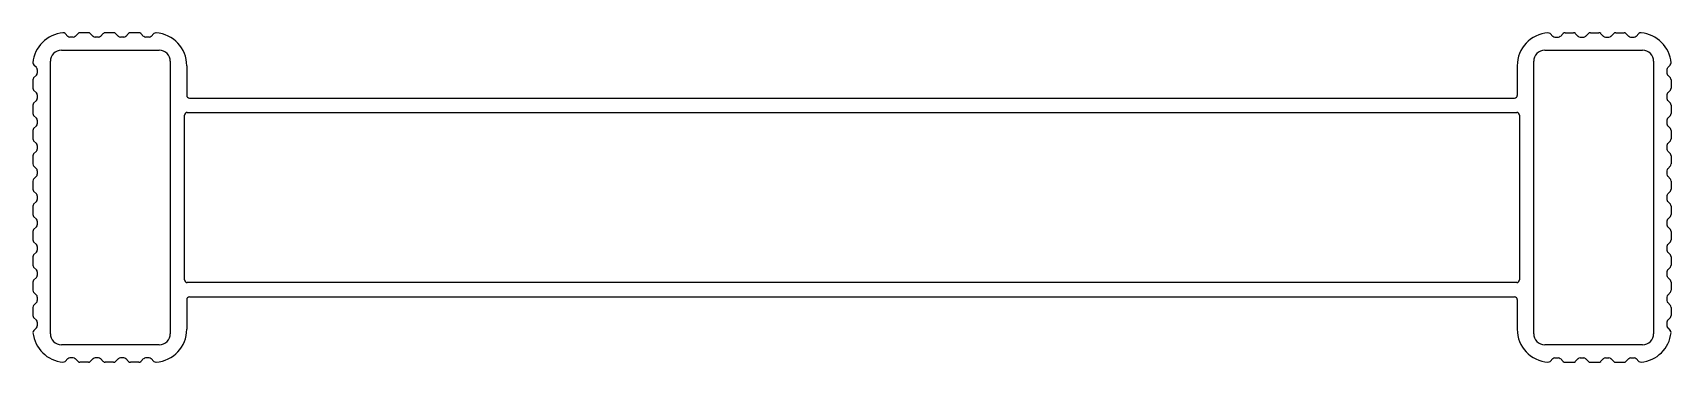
# Model space of a CAD drawing. Extents: x 2915 to 3064, y 1204 to 1234.
import ezdxf

# ---------------------------------------------------------------- set-up
doc = ezdxf.new("R2010")
doc.units = 0
doc.layers.get('0').update_dxf_attribs({"linetype": 'CONTINUOUS'})

msp = doc.modelspace()

# ---------------------------------------------------------------- linework, layer by layer
at = {"linetype": 'CONTINUOUS'}
for p, q in [((2917.75, 1233.21), (2917.51, 1233.46)), ((2918.25, 1233.14), (2917.93, 1233.14)), ((2918.43, 1233.21), (2918.68, 1233.47)), ((2919.62, 1233.54), (2918.86, 1233.54)), ((2920.05, 1233.21), (2919.79, 1233.47)), ((2920.55, 1233.14), (2920.23, 1233.14)), ((2920.73, 1233.21), (2920.98, 1233.47)), ((2921.92, 1233.54), (2921.16, 1233.54)), ((2922.35, 1233.21), (2922.09, 1233.47)), ((2922.85, 1233.14), (2922.53, 1233.14)), ((2923.03, 1233.21), (2923.28, 1233.47)), ((2924.22, 1233.54), (2923.46, 1233.54)), ((2924.65, 1233.21), (2924.39, 1233.47)), ((2925.15, 1233.14), (2924.83, 1233.14)), ((2925.33, 1233.21), (2925.58, 1233.46)), ((3052.8, 1233.21), (3052.55, 1233.46)), ((3052.97, 1233.14), (3053.3, 1233.14)), ((3053.48, 1233.21), (3053.73, 1233.47)), ((3053.91, 1233.54), (3054.67, 1233.54)), ((3055.1, 1233.21), (3054.84, 1233.47)), ((3055.27, 1233.14), (3055.6, 1233.14)), ((3055.78, 1233.21), (3056.03, 1233.47)), ((3056.21, 1233.54), (3056.97, 1233.54)), ((3057.4, 1233.21), (3057.14, 1233.47)), ((3057.57, 1233.14), (3057.9, 1233.14)), ((3058.08, 1233.21), (3058.33, 1233.47)), ((3058.51, 1233.54), (3059.27, 1233.54)), ((3059.7, 1233.21), (3059.44, 1233.47)), ((3059.87, 1233.14), (3060.2, 1233.14)), ((3060.38, 1233.21), (3060.62, 1233.46)), ((2916.17, 1206.14), (2916.17, 1230.94)), ((2917.17, 1231.94), (2926.07, 1231.94)), ((2927.07, 1230.94), (2927.07, 1206.14)), ((3051.06, 1206.14), (3051.06, 1230.94)), ((3052.06, 1231.94), (3060.96, 1231.94)), ((3061.96, 1230.94), (3061.96, 1206.14)), ((2914.57, 1229.24), (2914.57, 1228.49)), ((2914.89, 1229.67), (2914.64, 1229.42)), ((2914.89, 1230.36), (2914.65, 1230.6)), ((2914.97, 1230.18), (2914.97, 1229.85)), ((2928.57, 1230.54), (2928.57, 1227.84)), ((3049.56, 1230.54), (3049.56, 1227.84)), ((3063.16, 1230.18), (3063.16, 1229.85)), ((3063.24, 1230.36), (3063.48, 1230.6)), ((3063.24, 1229.67), (3063.49, 1229.42)), ((3063.56, 1229.24), (3063.56, 1228.49)), ((2914.89, 1228.06), (2914.64, 1228.31)), ((2914.97, 1227.88), (2914.97, 1227.55)), ((3063.16, 1227.88), (3063.16, 1227.55)), ((3063.24, 1228.06), (3063.49, 1228.31)), ((2914.57, 1226.94), (2914.57, 1226.19)), ((2914.89, 1227.37), (2914.64, 1227.12)), ((2928.62, 1226.29), (3049.51, 1226.29)), ((2928.82, 1227.59), (3049.31, 1227.59)), ((3063.24, 1227.37), (3063.49, 1227.12)), ((3063.56, 1226.94), (3063.56, 1226.19)), ((2914.89, 1225.76), (2914.64, 1226.01)), ((2914.89, 1225.07), (2914.64, 1224.82)), ((2914.97, 1225.58), (2914.97, 1225.25)), ((2928.37, 1211.04), (2928.37, 1226.04)), ((3049.76, 1226.04), (3049.76, 1211.04)), ((3063.16, 1225.58), (3063.16, 1225.25)), ((3063.24, 1225.76), (3063.49, 1226.01)), ((3063.24, 1225.07), (3063.49, 1224.82)), ((2914.57, 1224.64), (2914.57, 1223.89)), ((2914.89, 1223.46), (2914.64, 1223.71)), ((2914.97, 1223.28), (2914.97, 1222.95)), ((3063.16, 1223.28), (3063.16, 1222.95)), ((3063.24, 1223.46), (3063.49, 1223.71)), ((3063.56, 1224.64), (3063.56, 1223.89)), ((2914.57, 1222.34), (2914.57, 1221.59)), ((2914.89, 1222.77), (2914.64, 1222.52)), ((3063.24, 1222.77), (3063.49, 1222.52)), ((3063.56, 1222.34), (3063.56, 1221.59)), ((2914.89, 1221.16), (2914.64, 1221.41)), ((2914.89, 1220.47), (2914.64, 1220.22)), ((2914.97, 1220.98), (2914.97, 1220.65)), ((3063.16, 1220.98), (3063.16, 1220.65)), ((3063.24, 1221.16), (3063.49, 1221.41)), ((3063.24, 1220.47), (3063.49, 1220.22)), ((2914.57, 1220.04), (2914.57, 1219.29)), ((2914.89, 1218.86), (2914.64, 1219.11)), ((3063.24, 1218.86), (3063.49, 1219.11)), ((3063.56, 1220.04), (3063.56, 1219.29)), ((2914.57, 1217.74), (2914.57, 1216.99)), ((2914.89, 1218.17), (2914.64, 1217.92)), ((2914.97, 1218.68), (2914.97, 1218.35)), ((3063.16, 1218.68), (3063.16, 1218.35)), ((3063.24, 1218.17), (3063.49, 1217.92)), ((3063.56, 1217.74), (3063.56, 1216.99)), ((2914.89, 1216.56), (2914.64, 1216.81)), ((2914.89, 1215.87), (2914.64, 1215.62)), ((2914.97, 1216.38), (2914.97, 1216.05)), ((3063.16, 1216.38), (3063.16, 1216.05)), ((3063.24, 1216.56), (3063.49, 1216.81)), ((3063.24, 1215.87), (3063.49, 1215.62)), ((2914.57, 1215.44), (2914.57, 1214.69)), ((2914.89, 1214.26), (2914.64, 1214.51)), ((3063.24, 1214.26), (3063.49, 1214.51)), ((3063.56, 1215.44), (3063.56, 1214.69)), ((2914.57, 1213.14), (2914.57, 1212.39)), ((2914.89, 1213.57), (2914.64, 1213.32)), ((2914.97, 1214.08), (2914.97, 1213.75)), ((3063.16, 1214.08), (3063.16, 1213.75)), ((3063.24, 1213.57), (3063.49, 1213.32)), ((3063.56, 1213.14), (3063.56, 1212.39)), ((2914.89, 1211.96), (2914.64, 1212.21)), ((2914.97, 1211.78), (2914.97, 1211.45)), ((3063.16, 1211.78), (3063.16, 1211.45)), ((3063.24, 1211.96), (3063.49, 1212.21)), ((2914.57, 1210.84), (2914.57, 1210.09)), ((2914.89, 1211.27), (2914.64, 1211.02)), ((2914.89, 1209.66), (2914.64, 1209.91)), ((3049.51, 1210.79), (2928.62, 1210.79)), ((3063.24, 1211.27), (3063.49, 1211.02)), ((3063.24, 1209.66), (3063.49, 1209.91)), ((3063.56, 1210.84), (3063.56, 1210.09)), ((2914.57, 1208.54), (2914.57, 1207.79)), ((2914.89, 1208.97), (2914.64, 1208.72)), ((2914.97, 1209.48), (2914.97, 1209.15)), ((2928.57, 1209.24), (2928.57, 1206.54)), ((2928.82, 1209.49), (3049.31, 1209.49)), ((3049.56, 1209.24), (3049.56, 1206.54)), ((3063.16, 1209.48), (3063.16, 1209.15)), ((3063.24, 1208.97), (3063.49, 1208.72)), ((3063.56, 1208.54), (3063.56, 1207.79)), ((2914.89, 1207.36), (2914.64, 1207.61)), ((2914.97, 1207.18), (2914.97, 1206.85)), ((3063.16, 1207.18), (3063.16, 1206.85)), ((3063.24, 1207.36), (3063.49, 1207.61)), ((2914.89, 1206.67), (2914.65, 1206.44)), ((3063.24, 1206.67), (3063.47, 1206.44)), ((2926.07, 1205.14), (2917.17, 1205.14)), ((2918.25, 1203.94), (2917.93, 1203.94)), ((2920.55, 1203.94), (2920.23, 1203.94)), ((2922.85, 1203.94), (2922.53, 1203.94)), ((2925.15, 1203.94), (2924.83, 1203.94)), ((3060.96, 1205.14), (3052.06, 1205.14)), ((3052.97, 1203.94), (3053.3, 1203.94)), ((3055.27, 1203.94), (3055.6, 1203.94)), ((3057.57, 1203.94), (3057.9, 1203.94)), ((3059.87, 1203.94), (3060.2, 1203.94)), ((2917.75, 1203.87), (2917.51, 1203.62)), ((2918.43, 1203.87), (2918.68, 1203.61)), ((2919.62, 1203.54), (2918.86, 1203.54)), ((2920.05, 1203.87), (2919.79, 1203.61)), ((2920.73, 1203.87), (2920.98, 1203.61)), ((2921.92, 1203.54), (2921.16, 1203.54)), ((2922.35, 1203.87), (2922.09, 1203.61)), ((2923.03, 1203.87), (2923.28, 1203.61)), ((2924.22, 1203.54), (2923.46, 1203.54)), ((2924.65, 1203.87), (2924.39, 1203.61)), ((2925.33, 1203.87), (2925.58, 1203.62)), ((3052.8, 1203.87), (3052.55, 1203.62)), ((3053.48, 1203.87), (3053.73, 1203.61)), ((3053.91, 1203.54), (3054.67, 1203.54)), ((3055.1, 1203.87), (3054.84, 1203.61)), ((3055.78, 1203.87), (3056.03, 1203.61)), ((3056.21, 1203.54), (3056.97, 1203.54)), ((3057.4, 1203.87), (3057.14, 1203.61)), ((3058.08, 1203.87), (3058.33, 1203.61)), ((3058.51, 1203.54), (3059.27, 1203.54)), ((3059.7, 1203.87), (3059.44, 1203.61)), ((3060.38, 1203.87), (3060.62, 1203.62))]:
    msp.add_line(p, q, dxfattribs=at)
for centre, radius, start, end in [((2917.57, 1230.54), 3, 94.9471, 175.0407), ((2917.33, 1233.28), 0.25, 45, 94.9471), ((2917.93, 1233.39), 0.25, 225, 270), ((2918.25, 1233.39), 0.25, 270, 315), ((2918.86, 1233.29), 0.25, 90, 135), ((2919.62, 1233.29), 0.25, 45, 90), ((2920.23, 1233.39), 0.25, 225, 270), ((2920.55, 1233.39), 0.25, 270, 315), ((2921.16, 1233.29), 0.25, 90, 135), ((2921.92, 1233.29), 0.25, 45, 90), ((2922.53, 1233.39), 0.25, 225, 270), ((2922.85, 1233.39), 0.25, 270, 315), ((2923.46, 1233.29), 0.25, 90, 135), ((2924.22, 1233.29), 0.25, 45, 90), ((2924.83, 1233.39), 0.25, 225, 270), ((2925.15, 1233.39), 0.25, 270, 315), ((2925.75, 1233.28), 0.25, 86.057, 135), ((2925.57, 1230.54), 3, 0, 86.057), ((3052.56, 1230.54), 3, 93.943, 180), ((3052.37, 1233.28), 0.25, 45, 93.943), ((3052.97, 1233.39), 0.25, 225, 270), ((3053.3, 1233.39), 0.25, 270, 315), ((3053.91, 1233.29), 0.25, 90, 135), ((3054.67, 1233.29), 0.25, 45, 90), ((3055.27, 1233.39), 0.25, 225, 270), ((3055.6, 1233.39), 0.25, 270, 315), ((3056.21, 1233.29), 0.25, 90, 135), ((3056.97, 1233.29), 0.25, 45, 90), ((3057.57, 1233.39), 0.25, 225, 270), ((3057.9, 1233.39), 0.25, 270, 315), ((3058.51, 1233.29), 0.25, 90, 135), ((3059.27, 1233.29), 0.25, 45, 90), ((3059.87, 1233.39), 0.25, 225, 270), ((3060.2, 1233.39), 0.25, 270, 315), ((3060.8, 1233.28), 0.25, 85.0529, 135), ((3060.56, 1230.54), 3, 4.9593, 85.0529), ((2914.83, 1230.78), 0.25, 175.0407, 225), ((2917.17, 1230.94), 1, 90, 180), ((2926.07, 1230.94), 1, 0, 90), ((3052.06, 1230.94), 1, 90, 180), ((3060.96, 1230.94), 1, 0, 90), ((3063.3, 1230.78), 0.25, 315, 4.9593), ((2914.82, 1229.24), 0.25, 135, 180), ((2914.72, 1230.18), 0.25, 0, 45), ((2914.72, 1229.85), 0.25, 315, 0), ((3063.41, 1230.18), 0.25, 135, 180), ((3063.41, 1229.85), 0.25, 180, 225), ((3063.31, 1229.24), 0.25, 0, 45), ((2914.82, 1228.49), 0.25, 180, 225), ((2914.72, 1227.88), 0.25, 0, 45), ((2928.82, 1227.84), 0.25, 180, 270), ((3049.31, 1227.84), 0.25, 270, 0), ((3063.41, 1227.88), 0.25, 135, 180), ((3063.31, 1228.49), 0.25, 315, 0), ((2914.82, 1226.94), 0.25, 135, 180), ((2914.72, 1227.55), 0.25, 315, 0), ((2928.62, 1226.04), 0.25, 90, 180), ((3049.51, 1226.04), 0.25, 0, 90), ((3063.41, 1227.55), 0.25, 180, 225), ((3063.31, 1226.94), 0.25, 0, 45), ((2914.82, 1226.19), 0.25, 180, 225), ((2914.82, 1224.64), 0.25, 135, 180), ((2914.72, 1225.58), 0.25, 0, 45), ((2914.72, 1225.25), 0.25, 315, 0), ((3063.41, 1225.58), 0.25, 135, 180), ((3063.41, 1225.25), 0.25, 180, 225), ((3063.31, 1226.19), 0.25, 315, 0), ((3063.31, 1224.64), 0.25, 0, 45), ((2914.82, 1223.89), 0.25, 180, 225), ((2914.72, 1223.28), 0.25, 0, 45), ((3063.41, 1223.28), 0.25, 135, 180), ((3063.31, 1223.89), 0.25, 315, 0), ((2914.82, 1222.34), 0.25, 135, 180), ((2914.72, 1222.95), 0.25, 315, 0), ((3063.41, 1222.95), 0.25, 180, 225), ((3063.31, 1222.34), 0.25, 0, 45), ((2914.82, 1221.59), 0.25, 180, 225), ((2914.72, 1220.98), 0.25, 0, 45), ((2914.72, 1220.65), 0.25, 315, 0), ((3063.41, 1220.98), 0.25, 135, 180), ((3063.41, 1220.65), 0.25, 180, 225), ((3063.31, 1221.59), 0.25, 315, 0), ((2914.82, 1220.04), 0.25, 135, 180), ((2914.82, 1219.29), 0.25, 180, 225), ((2914.72, 1218.68), 0.25, 0, 45), ((3063.41, 1218.68), 0.25, 135, 180), ((3063.31, 1220.04), 0.25, 0, 45), ((3063.31, 1219.29), 0.25, 315, 0), ((2914.82, 1217.74), 0.25, 135, 180), ((2914.72, 1218.35), 0.25, 315, 0), ((3063.41, 1218.35), 0.25, 180, 225), ((3063.31, 1217.74), 0.25, 0, 45), ((2914.82, 1216.99), 0.25, 180, 225), ((2914.72, 1216.38), 0.25, 0, 45), ((2914.72, 1216.05), 0.25, 315, 0), ((3063.41, 1216.38), 0.25, 135, 180), ((3063.41, 1216.05), 0.25, 180, 225), ((3063.31, 1216.99), 0.25, 315, 0), ((2914.82, 1215.44), 0.25, 135, 180), ((2914.82, 1214.69), 0.25, 180, 225), ((3063.31, 1215.44), 0.25, 0, 45), ((3063.31, 1214.69), 0.25, 315, 0), ((2914.82, 1213.14), 0.25, 135, 180), ((2914.72, 1214.08), 0.25, 0, 45), ((2914.72, 1213.75), 0.25, 315, 0), ((3063.41, 1214.08), 0.25, 135, 180), ((3063.41, 1213.75), 0.25, 180, 225), ((3063.31, 1213.14), 0.25, 0, 45), ((2914.82, 1212.39), 0.25, 180, 225), ((2914.72, 1211.78), 0.25, 0, 45), ((2914.72, 1211.45), 0.25, 315, 0), ((3063.41, 1211.78), 0.25, 135, 180), ((3063.41, 1211.45), 0.25, 180, 225), ((3063.31, 1212.39), 0.25, 315, 0), ((2914.82, 1210.84), 0.25, 135, 180), ((2914.82, 1210.09), 0.25, 180, 225), ((2928.62, 1211.04), 0.25, 180, 270), ((3049.51, 1211.04), 0.25, 270, 0), ((3063.31, 1210.84), 0.25, 0, 45), ((3063.31, 1210.09), 0.25, 315, 0), ((2914.82, 1208.54), 0.25, 135, 180), ((2914.72, 1209.48), 0.25, 0, 45), ((2914.72, 1209.15), 0.25, 315, 0), ((2928.82, 1209.24), 0.25, 90, 180), ((3049.31, 1209.24), 0.25, 0, 90), ((3063.41, 1209.48), 0.25, 135, 180), ((3063.41, 1209.15), 0.25, 180, 225), ((3063.31, 1208.54), 0.25, 0, 45), ((2914.82, 1207.79), 0.25, 180, 225), ((2914.72, 1207.18), 0.25, 0, 45), ((3063.41, 1207.18), 0.25, 135, 180), ((3063.31, 1207.79), 0.25, 315, 0), ((2914.83, 1206.26), 0.25, 135, 185.8569), ((2917.57, 1206.54), 3, 185.8569, 265.0529), ((2914.72, 1206.85), 0.25, 315, 0), ((2917.17, 1206.14), 1, 180, 270), ((2925.57, 1206.54), 3, 273.943, 360), ((2926.07, 1206.14), 1, 270, 0), ((3052.56, 1206.54), 3, 180, 266.057), ((3052.06, 1206.14), 1, 180, 270), ((3060.56, 1206.54), 3, 274.9471, 354.1431), ((3060.96, 1206.14), 1, 270, 0), ((3063.41, 1206.85), 0.25, 180, 225), ((3063.3, 1206.26), 0.25, 354.1431, 45), ((2917.93, 1203.69), 0.25, 90, 135), ((2918.25, 1203.69), 0.25, 45, 90), ((2920.23, 1203.69), 0.25, 90, 135), ((2920.55, 1203.69), 0.25, 45, 90), ((2922.53, 1203.69), 0.25, 90, 135), ((2922.85, 1203.69), 0.25, 45, 90), ((2924.83, 1203.69), 0.25, 90, 135), ((2925.15, 1203.69), 0.25, 45, 90), ((3052.97, 1203.69), 0.25, 90, 135), ((3053.3, 1203.69), 0.25, 45, 90), ((3055.27, 1203.69), 0.25, 90, 135), ((3055.6, 1203.69), 0.25, 45, 90), ((3057.57, 1203.69), 0.25, 90, 135), ((3057.9, 1203.69), 0.25, 45, 90), ((3059.87, 1203.69), 0.25, 90, 135), ((3060.2, 1203.69), 0.25, 45, 90), ((2917.33, 1203.8), 0.25, 265.0529, 315), ((2918.86, 1203.79), 0.25, 225, 270), ((2919.62, 1203.79), 0.25, 270, 315), ((2921.16, 1203.79), 0.25, 225, 270), ((2921.92, 1203.79), 0.25, 270, 315), ((2923.46, 1203.79), 0.25, 225, 270), ((2924.22, 1203.79), 0.25, 270, 315), ((2925.75, 1203.8), 0.25, 225, 273.943), ((3052.37, 1203.8), 0.25, 266.057, 315), ((3053.91, 1203.79), 0.25, 225, 270), ((3054.67, 1203.79), 0.25, 270, 315), ((3056.21, 1203.79), 0.25, 225, 270), ((3056.97, 1203.79), 0.25, 270, 315), ((3058.51, 1203.79), 0.25, 225, 270), ((3059.27, 1203.79), 0.25, 270, 315), ((3060.8, 1203.8), 0.25, 225, 274.9471)]:
    msp.add_arc(centre, radius, start, end, dxfattribs=at)

doc.saveas('drawing.dxf')
